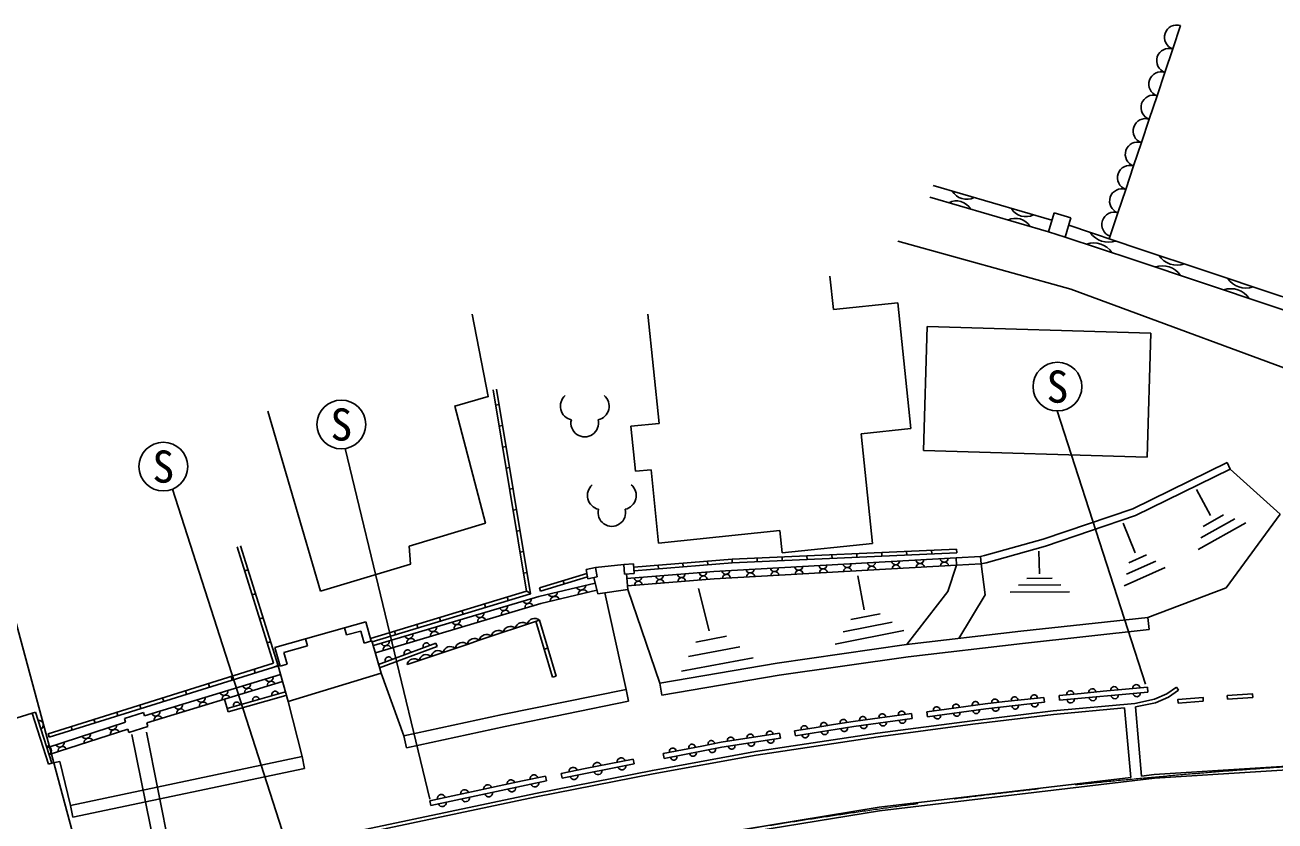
# Model space of a CAD drawing. Units: millimetres, scale not verified. Extents: x 40000 to 680000, y 20000 to 380000.
# Drawn here: x 212705 to 263981, y 313244 to 345894 of the extents above; entities that cross this region are included whole.
import ezdxf
from ezdxf.enums import TextEntityAlignment as Align

# ---------------------------------------------------------------- set-up
doc = ezdxf.new("R2010")
doc.units = ezdxf.units.MM
doc.header["$LTSCALE"] = 1000
doc.linetypes.add('CHAIN', pattern=[18.5, 12, -1.5, 3.5, -1.5])
doc.linetypes.add('DASHED', pattern=[7.5, 6, -1.5])
for name, color, linetype, lineweight in [('M-BGD', 7, 'Continuous', 25), ('M-BGD-EXST', 7, 'Continuous', 25), ('M-BMK', 2, 'CHAIN', 13), ('M-STR-STRC', 7, 'Continuous', 25)]:
    doc.layers.add(name, color=color, linetype=linetype, lineweight=lineweight)
doc.styles.add('ＭＳ ゴシック', font='')
doc.styles.get('ＭＳ ゴシック').set_extended_font_data('MS Gothic')

msp = doc.modelspace()

# ---------------------------------------------------------------- linework, layer by layer
at = {"layer": 'M-BGD'}
for p, q in [((259789, 344910), (260110, 345869)), ((259467, 343950), (259789, 344910)), ((259145, 342991), (259467, 343950)), ((258823, 342031), (259145, 342991)), ((258501, 341071), (258823, 342031)), ((258179, 340112), (258501, 341071)), ((257857, 339152), (258179, 340112)), ((252394, 338598), (249962, 339312)), ((257536, 338192), (257857, 339152)), ((254685, 337404), (249821, 338832)), ((252394, 338598), (254828, 337883)), ((254919, 338190), (254685, 337404)), ((255609, 337984), (254919, 338190)), ((255375, 337198), (255609, 337984)), ((257536, 338192), (257177, 337124)), ((254685, 337404), (255375, 337198)), ((258348, 336733), (255518, 337678)), ((255375, 337198), (258190, 336259)), ((258348, 336733), (261162, 335794)), ((258190, 336259), (261004, 335320)), ((245726, 335592), (245865, 334231)), ((261162, 335794), (263977, 334855)), ((261004, 335320), (263819, 334381)), ((263977, 334855), (269606, 332977)), ((248512, 334502), (245865, 334231)), ((249041, 329338), (248512, 334502)), ((263819, 334381), (266633, 333442)), ((238257, 334037), (238717, 329553)), ((249719, 333529), (249568, 328441)), ((258885, 333256), (249719, 333529)), ((258734, 328168), (258885, 333256)), ((232007, 330306), (232155, 330331)), ((222664, 330048), (224827, 322676)), ((232150, 329444), (232298, 329468)), ((238717, 329553), (237555, 329434)), ((237555, 329434), (237744, 327589)), ((247003, 329129), (249041, 329338)), ((247464, 324624), (247003, 329129)), ((232294, 328581), (232442, 328606)), ((249568, 328441), (258734, 328168)), ((232438, 327718), (232586, 327743)), ((237744, 327589), (238384, 327654)), ((238384, 327654), (238692, 324646)), ((232581, 326856), (232729, 326880)), ((261341, 325779), (260759, 326847)), ((232725, 325993), (232873, 326018)), ((262327, 325637), (260937, 324853)), ((261875, 325801), (261041, 325330)), ((261984, 322809), (264195, 325824)), ((232869, 325133), (233017, 325157)), ((238692, 324646), (243674, 325157)), ((243674, 325157), (243768, 324245)), ((258245, 324241), (257752, 325456)), ((262780, 325474), (260833, 324376)), ((243768, 324245), (247464, 324624)), ((222898, 319712), (221406, 324485)), ((223086, 319614), (221550, 324529)), ((233013, 324270), (233160, 324295)), ((243758, 324077), (243765, 323927)), ((244781, 324122), (244787, 323972)), ((245803, 324167), (245810, 324017)), ((246826, 324212), (246833, 324062)), ((247849, 324257), (247855, 324107)), ((248871, 324302), (248878, 324152)), ((249894, 324347), (249901, 324197)), ((251904, 324094), (250905, 324038)), ((250917, 324392), (250923, 324242)), ((251921, 323795), (251904, 324094)), ((254320, 323385), (254300, 324312)), ((258704, 324159), (257982, 323836)), ((236103, 323640), (235721, 323564)), ((235721, 323564), (235797, 323181)), ((236103, 323640), (237269, 323771)), ((236180, 323258), (236103, 323640)), ((237668, 323798), (237269, 323771)), ((237269, 323771), (237295, 323372)), ((237694, 323399), (237668, 323798)), ((238683, 323736), (238696, 323587)), ((239691, 323820), (239703, 323670)), ((240699, 323903), (240711, 323754)), ((241707, 323987), (241719, 323837)), ((242735, 324032), (242742, 323882)), ((250922, 323739), (250563, 322664)), ((250905, 324038), (250922, 323739)), ((250922, 323739), (251921, 323795)), ((252095, 322518), (251921, 323795)), ((259481, 323644), (257797, 322892)), ((259093, 323902), (257890, 323364)), ((221714, 323504), (221857, 323549)), ((233156, 323407), (233304, 323432)), ((235753, 323402), (233809, 322809)), ((235783, 323254), (233853, 322666)), ((234825, 322964), (234781, 323108)), ((235797, 323181), (236180, 323258)), ((236197, 322565), (236040, 323230)), ((237295, 323372), (237694, 323399)), ((237433, 322743), (237381, 323378)), ((247133, 321903), (246864, 323306)), ((254844, 323203), (253803, 323197)), ((222021, 322521), (222164, 322565)), ((233278, 322675), (233448, 322569)), ((233785, 322458), (236094, 323003)), ((233853, 322668), (233810, 322812)), ((233862, 322168), (236162, 322711)), ((236197, 322565), (237433, 322743)), ((237361, 318644), (236496, 322608)), ((238742, 318895), (237433, 322743)), ((240765, 321048), (240336, 322774)), ((250563, 322664), (248859, 320474)), ((255550, 322650), (253120, 322637)), ((255197, 322926), (253462, 322917)), ((258765, 321592), (261984, 322809)), ((226995, 320436), (233785, 322458)), ((227076, 320147), (233862, 322168)), ((231555, 322152), (231598, 322009)), ((232480, 322433), (232523, 322289)), ((252095, 322518), (251008, 320728)), ((222328, 321538), (222472, 321582)), ((229706, 321592), (229749, 321448)), ((230630, 321872), (230674, 321729)), ((247789, 321743), (246585, 321503)), ((258765, 321592), (258819, 321095)), ((224208, 320711), (225816, 321163)), ((226682, 321407), (225816, 321163)), ((225816, 321163), (225897, 320874)), ((225897, 320874), (226475, 321037)), ((226613, 320545), (226475, 321037)), ((226902, 320626), (226682, 321407)), ((227856, 321031), (227900, 320888)), ((228781, 321312), (228825, 321168)), ((232325, 320986), (232819, 321151)), ((232819, 321151), (233313, 321317)), ((233313, 321317), (233806, 321482)), ((234350, 319138), (233662, 321437)), ((234493, 319181), (233806, 321480)), ((248753, 321061), (245943, 320501)), ((248271, 321402), (246264, 321002)), ((222636, 320555), (222779, 320599)), ((222957, 320360), (224208, 320711)), ((224208, 320711), (224290, 320423)), ((226613, 320545), (226939, 320637)), ((227313, 319306), (226939, 320637)), ((227210, 319670), (229560, 320544)), ((229560, 320544), (229612, 320403)), ((230350, 320324), (230844, 320490)), ((230844, 320490), (231338, 320655)), ((231338, 320655), (231832, 320820)), ((231832, 320820), (232325, 320986)), ((241481, 320821), (240220, 320584)), ((223173, 319589), (222957, 320360)), ((224290, 320423), (223327, 320152)), ((223327, 320152), (223462, 319671)), ((227251, 319525), (229612, 320403)), ((228869, 319828), (229363, 319993)), ((229363, 319993), (229857, 320159)), ((229857, 320159), (230350, 320324)), ((234006, 320290), (234150, 320333)), ((242029, 320382), (239929, 319988)), ((213657, 316825), (222898, 319712)), ((213702, 316681), (223086, 319614)), ((222103, 319466), (222148, 319323)), ((222943, 319571), (223086, 319616)), ((223086, 319614), (223499, 318142)), ((223462, 319671), (223173, 319589)), ((228376, 319663), (228869, 319828)), ((242578, 319943), (239637, 319391)), ((217610, 317552), (223187, 319253)), ((217698, 317265), (223268, 318964)), ((221164, 319173), (221209, 319030)), ((223499, 318142), (227313, 319306)), ((227313, 319306), (228249, 316737)), ((234350, 319140), (234494, 319183)), ((219288, 318586), (219332, 318443)), ((220226, 318880), (220271, 318736)), ((223389, 318536), (220999, 317860)), ((237461, 318154), (237361, 318644)), ((238742, 318895), (238826, 318402)), ((256033, 318480), (255129, 318396)), ((255147, 318195), (258764, 318530)), ((256937, 318564), (256033, 318480)), ((257842, 318648), (256937, 318564)), ((258746, 318731), (257842, 318648)), ((258746, 318729), (258764, 318530)), ((217411, 318000), (217456, 317857)), ((218349, 318293), (218394, 318150)), ((221040, 317716), (220892, 318239)), ((223405, 318385), (221040, 317716)), ((223499, 318142), (224073, 315889)), ((251299, 317942), (250502, 317833)), ((252095, 318051), (251299, 317942)), ((252898, 318139), (252095, 318051)), ((253701, 318228), (252898, 318139)), ((254504, 318316), (253701, 318228)), ((254504, 318314), (254526, 318115)), ((255128, 318394), (255147, 318195)), ((208849, 316372), (212993, 317667)), ((212993, 317667), (213136, 317712)), ((213664, 315572), (212993, 317667)), ((213807, 315617), (213136, 317712)), ((215534, 317413), (215579, 317270)), ((216473, 317707), (216517, 317563)), ((216783, 317445), (217564, 317695)), ((216783, 317445), (216829, 317302)), ((217564, 317695), (217610, 317552)), ((247474, 317435), (246677, 317326)), ((248271, 317545), (247474, 317435)), ((249068, 317654), (248271, 317545)), ((249068, 317651), (249095, 317453)), ((250502, 317833), (249705, 317723)), ((249705, 317721), (249732, 317523)), ((213604, 316251), (216829, 317302)), ((213696, 315965), (216922, 317017)), ((214596, 317120), (214641, 316977)), ((216922, 317017), (216968, 316874)), ((217743, 317122), (216968, 316874)), ((217698, 317265), (217743, 317122)), ((244275, 316939), (244307, 316741)), ((245076, 317069), (244276, 316941)), ((245877, 317198), (245076, 317069)), ((246677, 317326), (245877, 317198)), ((213658, 316827), (213702, 316684)), ((228249, 316737), (228354, 316249)), ((241256, 316475), (240465, 316320)), ((242058, 316598), (241256, 316475)), ((242859, 316721), (242058, 316598)), ((243660, 316845), (242859, 316721)), ((243660, 316843), (243690, 316645)), ((214570, 313886), (224073, 315889)), ((224073, 315889), (224176, 315400)), ((239674, 316165), (238883, 316011)), ((238883, 316009), (238921, 315812)), ((240465, 316320), (239674, 316165)), ((213664, 315572), (213807, 315617)), ((213807, 315617), (214138, 315682)), ((214138, 315682), (214570, 313886)), ((214673, 313397), (224176, 315400)), ((235682, 315393), (234697, 315197)), ((234735, 314999), (237692, 315586)), ((236668, 315589), (235682, 315393)), ((237654, 315784), (236668, 315589)), ((237653, 315782), (237692, 315586)), ((229352, 313879), (234101, 314889)), ((233110, 314885), (232160, 314683)), ((234059, 315087), (233110, 314885)), ((234059, 315084), (234101, 314889)), ((234696, 315195), (234735, 314999)), ((231210, 314481), (230261, 314279)), ((232160, 314683), (231210, 314481)), ((214570, 313886), (214673, 313397)), ((230261, 314279), (229311, 314077)), ((229311, 314074), (229352, 313879))]:
    msp.add_line(p, q, dxfattribs=at)
at = {"layer": 'M-BGD', "linetype": 'DASHED'}
for p, q in [((219755, 303557), (217068, 316906)), ((220347, 303657), (217643, 317090))]:
    msp.add_line(p, q, dxfattribs=at)
at = {"layer": 'M-BGD'}
for points in [[(266647, 330989), (255604, 335053), (248515, 337033)], [(224827, 322676), (228513, 323774), (228464, 324511), (231593, 325461), (230332, 330261), (231708, 330655), (231053, 334030)], [(226872, 320731), (233278, 322672), (231904, 330925)], [(226950, 320598), (233447, 322567), (232052, 330950)], [(251904, 324098), (252062, 324131), (254476, 324802), (258148, 326050), (262017, 327943)], [(251921, 323795), (252133, 323840), (254564, 324515), (258263, 325772), (262148, 327673)], [(262017, 327943), (262148, 327673), (264195, 325824)], [(250916, 324390), (241709, 323985), (237678, 323651)], [(250923, 324240), (241719, 323835), (237688, 323501)], [(237397, 323192), (240960, 323481), (250905, 324038)], [(237421, 322893), (240981, 323182), (250922, 323739)], [(258765, 321592), (253561, 321026), (248871, 320479), (243557, 319716), (238742, 318895)], [(258819, 321095), (253617, 320529), (248935, 319983), (243635, 319222), (238826, 318402)], [(237361, 318644), (232294, 317608), (228249, 316737)], [(237461, 318154), (232396, 317118), (228354, 316249)], [(249732, 317523), (252120, 317850), (254526, 318115)], [(244307, 316741), (246707, 317126), (249095, 317453)], [(238921, 315812), (241290, 316275), (243690, 316645)]]:
    msp.add_lwpolyline(points, dxfattribs=at)
for centre, radius, start, end in [((259955, 345388), 506, 72.1546, 250.7636), ((259633, 344428), 506, 72.1535, 250.7654), ((259312, 343468), 506, 72.1535, 250.7647), ((258990, 342509), 506, 72.1526, 250.7652), ((258668, 341549), 506, 72.1535, 250.7647), ((258346, 340589), 506, 72.1526, 250.7652), ((258024, 339630), 506, 72.1535, 250.7647), ((251328, 339428), 684, 210.1317, 297.1409), ((257702, 338670), 506, 72.153, 250.7648), ((250906, 337992), 687, 30.3425, 116.9304), ((253338, 337278), 687, 30.3419, 116.931), ((253760, 338714), 684, 210.1334, 297.1406), ((257380, 337710), 506, 72.1535, 250.7647), ((256543, 336050), 907, 34.0878, 109.0098), ((257155, 337885), 903, 213.9012, 289.1967), ((259970, 336946), 903, 213.9012, 289.1967), ((259358, 335111), 907, 34.086, 109.0116), ((262784, 336007), 903, 213.8995, 289.1984), ((262172, 334172), 907, 34.0878, 109.0098), ((242451, 323584), 167, 189.0093, 357.4046), ((243446, 323640), 167, 189.0085, 357.4038), ((244440, 323695), 167, 189.0111, 357.4029), ((245435, 323751), 167, 189.0092, 357.4047), ((245456, 323418), 167, 8.9891, 177.4238), ((246429, 323807), 167, 189.0093, 357.4029), ((246450, 323474), 167, 8.9872, 177.4257), ((247424, 323862), 167, 189.0112, 357.4027), ((247444, 323529), 167, 8.989, 177.4239), ((248418, 323918), 167, 189.0092, 357.4047), ((248438, 323585), 167, 8.9872, 177.4257), ((249413, 323974), 167, 189.0092, 357.403), ((249432, 323641), 167, 8.9891, 177.4238), ((250408, 324030), 167, 189.0111, 357.4029), ((250426, 323696), 167, 8.9872, 177.4257), ((237842, 323229), 149, 184.2445, 5.0351), ((237866, 322933), 149, 4.1839, 185.0957), ((238733, 323302), 149, 184.2428, 5.0368), ((238756, 323005), 149, 4.182, 185.0976), ((239624, 323374), 149, 184.2428, 5.0368), ((239646, 323077), 149, 4.183, 185.0968), ((240515, 323446), 149, 184.2447, 5.0349), ((240536, 323149), 149, 4.1839, 185.0957), ((241457, 323528), 167, 189.0092, 357.403), ((241479, 323195), 167, 8.9872, 177.4257), ((242473, 323251), 167, 8.9891, 177.4238), ((243467, 323307), 167, 8.9872, 177.4257), ((244461, 323362), 167, 8.9891, 177.4256), ((234350, 322651), 205, 208.8716, 357.6482), ((235504, 322923), 205, 208.872, 357.6478), ((235600, 322524), 204, 28.6708, 177.85), ((232325, 322046), 170, 203.2981, 9.8772), ((233295, 322335), 170, 203.2963, 9.879), ((233383, 322007), 170, 23.2644, 189.911), ((234450, 322253), 204, 28.669, 177.8518), ((231355, 321757), 170, 203.2984, 9.8764), ((231445, 321430), 170, 23.2644, 189.911), ((232414, 321719), 170, 23.2644, 189.911), ((233607, 321256), 301, 48.6218, 168.4197), ((229415, 321180), 170, 203.2984, 9.8764), ((229506, 320852), 170, 23.2646, 189.9102), ((230385, 321469), 170, 203.2966, 9.8783), ((230475, 321141), 170, 23.2644, 189.911), ((232126, 320760), 301, 48.6218, 168.42), ((232620, 320925), 301, 48.6203, 168.4201), ((233114, 321091), 301, 48.6202, 168.4216), ((227475, 320602), 170, 203.2957, 9.8796), ((228445, 320891), 170, 203.2975, 9.8778), ((228536, 320564), 170, 23.2652, 189.9097), ((229169, 320413), 138, 15.4652, 205.3447), ((230645, 320264), 301, 48.6203, 168.4201), ((231139, 320429), 301, 48.6218, 168.42), ((231633, 320595), 301, 48.6218, 168.4197), ((227567, 320275), 170, 23.2644, 189.911), ((227622, 319838), 138, 15.4652, 205.3447), ((228396, 320126), 138, 15.4655, 205.3437), ((229164, 319768), 301, 48.6213, 168.4206), ((229658, 319933), 301, 48.6218, 168.4197), ((230152, 320098), 301, 48.6213, 168.4206), ((228670, 319602), 301, 48.6202, 168.4212), ((222719, 319125), 162, 201.3505, 12.568), ((222808, 318813), 162, 21.2852, 192.6321), ((220860, 318558), 162, 201.3505, 12.568), ((221790, 318842), 162, 201.3508, 12.5671), ((221880, 318530), 162, 21.2881, 192.6304), ((222967, 318432), 137, 10.4116, 201.1723), ((255581, 318437), 151, 5.8183, 184.7701), ((256485, 318520), 151, 5.8192, 184.771), ((257390, 318604), 151, 5.8182, 184.7703), ((258294, 318688), 151, 5.8164, 184.772), ((258312, 318492), 151, 185.8164, 4.772), ((219001, 317991), 162, 201.3505, 12.568), ((219931, 318275), 162, 201.3508, 12.5671), ((220023, 317963), 162, 21.2852, 192.6321), ((220951, 318247), 162, 21.2857, 192.6328), ((221390, 317986), 137, 10.4116, 201.1723), ((222179, 318209), 137, 10.4116, 201.1723), ((250101, 317793), 135, 1.3704, 194.2321), ((250898, 317902), 135, 1.3704, 194.2321), ((251695, 318011), 135, 1.3723, 194.2303), ((252495, 318110), 135, 0.0947, 192.467), ((253298, 318198), 135, 0.0957, 192.4658), ((253325, 317970), 135, 180.0334, 12.5291), ((254101, 318286), 135, 0.0938, 192.4676), ((254126, 318058), 135, 180.0334, 12.5291), ((255599, 318240), 151, 185.8183, 4.7721), ((256504, 318324), 151, 185.8183, 4.7701), ((257408, 318408), 151, 185.8184, 4.7719), ((218072, 317708), 162, 201.3513, 12.5666), ((218166, 317397), 162, 21.2855, 192.6313), ((219094, 317680), 162, 21.286, 192.6308), ((246275, 317276), 136, 3.1461, 195.0815), ((247074, 317396), 135, 1.372, 194.2305), ((247871, 317505), 135, 1.3723, 194.2303), ((248667, 317614), 135, 1.3723, 194.2303), ((248699, 317386), 135, 181.3175, 14.2847), ((250132, 317565), 135, 181.3079, 14.2924), ((250928, 317674), 135, 181.31, 14.2924), ((251724, 317783), 135, 181.309, 14.2937), ((252523, 317882), 135, 180.0336, 12.5289), ((213269, 317180), 187, 299.1861, 96.3441), ((216278, 317171), 193, 211.0231, 5.0964), ((216398, 316803), 194, 31.0488, 185.0701), ((243257, 316797), 136, 2.7743, 194.7357), ((244674, 317019), 136, 3.1461, 195.0815), ((245474, 317148), 136, 3.145, 195.0829), ((245509, 316922), 136, 183.0938, 15.1363), ((246309, 317050), 136, 183.093, 15.1368), ((247107, 317168), 135, 181.3165, 14.286), ((247903, 317277), 135, 181.3165, 14.286), ((214128, 316470), 193, 211.0231, 5.0964), ((215203, 316820), 193, 211.0231, 5.0964), ((215323, 316452), 194, 31.0494, 185.0695), ((240067, 316257), 135, 4.7535, 197.3629), ((240858, 316412), 135, 4.7531, 197.3632), ((241655, 316550), 136, 2.7772, 194.7325), ((242456, 316674), 136, 2.7772, 194.7325), ((242493, 316448), 136, 182.6798, 14.8293), ((243293, 316571), 136, 182.6823, 14.829), ((244710, 316794), 136, 183.0949, 15.1349), ((213604, 316132), 187, 299.1861, 96.3427), ((214247, 316101), 194, 31.0494, 185.0695), ((239276, 316103), 135, 4.7553, 197.361), ((239319, 315877), 135, 184.6602, 17.4561), ((240109, 316031), 135, 184.6596, 17.4572), ((240899, 316186), 135, 184.6592, 17.4576), ((241693, 316325), 136, 182.682, 14.8271), ((235193, 315277), 168, 17.5278, 184.9207), ((236179, 315473), 168, 17.5302, 184.9196), ((237164, 315668), 168, 17.5283, 184.9215), ((237196, 315508), 168, 197.5297, 4.9204), ((232637, 314772), 162, 16.3487, 187.6662), ((233587, 314974), 162, 16.3497, 187.6656), ((235225, 315117), 168, 197.5283, 4.9215), ((236210, 315313), 168, 197.5283, 4.9215), ((229788, 314166), 162, 16.3481, 187.6655), ((230738, 314368), 162, 16.3478, 187.6675), ((231688, 314570), 162, 16.3481, 187.6655), ((231724, 314398), 162, 196.3487, 7.6662), ((232674, 314600), 162, 196.3481, 7.6655), ((233624, 314802), 162, 196.3478, 7.6675), ((229825, 313994), 162, 196.3481, 7.6655), ((230775, 314196), 162, 196.3497, 7.6656)]:
    msp.add_arc(centre, radius, start, end, dxfattribs=at)
at = {"layer": 'M-BGD-EXST'}
for p, q in [((255044, 330062), (258674, 318855)), ((225843, 328521), (229306, 314138)), ((218758, 326857), (223234, 312900)), ((211484, 324524), (215104, 311137))]:
    msp.add_line(p, q, dxfattribs=at)
for centre in [(255057, 331062), (225681, 329508), (218378, 327782)]:
    msp.add_circle(centre, 1000, dxfattribs=at)
for centre, radius, start, end in [((235241, 330262), 576, 130.6006, 257.4719), ((236091, 330262), 576, 282.5281, 49.3994), ((235666, 329566), 566, 166.3144, 13.6855), ((236352, 326592), 576, 130.6026, 257.4699), ((237202, 326592), 576, 282.5285, 49.399), ((236777, 325896), 566, 166.3144, 13.6855)]:
    msp.add_arc(centre, radius, start, end, dxfattribs=at)
at = {"layer": 'M-BMK'}
msp.add_arc((279745, 86665), 229309, 93.00026, 103.19919, dxfattribs=at)
at = {"layer": 'M-STR-STRC'}
for p, q in [((259935, 318728), (260020, 318604)), ((258252, 317920), (258508, 315085)), ((260010, 318081), (261041, 318163)), ((262033, 318241), (263071, 318305)), ((258061, 315032), (257804, 317879))]:
    msp.add_line(p, q, dxfattribs=at)
for points in [[(209256, 309271), (223408, 312218), (233649, 314376), (238445, 315319), (242667, 316090), (247678, 316850), (251565, 317359), (254875, 317757), (258234, 318070), (259039, 318235), (259545, 318458), (259935, 318728)], [(258252, 317920), (259085, 318092), (259618, 318327), (260020, 318604)], [(263071, 318305), (263061, 318455), (262024, 318390), (262033, 318241)], [(261041, 318163), (261029, 318313), (259999, 318231), (260010, 318081)], [(209287, 309124), (223439, 312071), (233679, 314229), (238473, 315172), (242692, 315942), (247699, 316701), (251583, 317210), (254891, 317608), (257804, 317879)], [(267757, 315549), (259044, 314998), (247763, 313663), (240043, 312398), (233492, 311103), (227401, 309842)], [(267742, 315698), (259030, 315147), (258508, 315085)], [(258061, 315032), (247742, 313811), (240016, 312545), (233462, 311250), (227370, 309989)]]:
    msp.add_lwpolyline(points, dxfattribs=at)

# ---------------------------------------------------------------- texts
at = {"layer": 'M-BGD-EXST', "style": 'ＭＳ ゴシック'}
for p in [(255057, 331062), (225681, 329508), (218378, 327782)]:
    msp.add_text('S', height=1320, dxfattribs=at).set_placement(p, align=Align.MIDDLE_CENTER)

doc.saveas('drawing.dxf')
